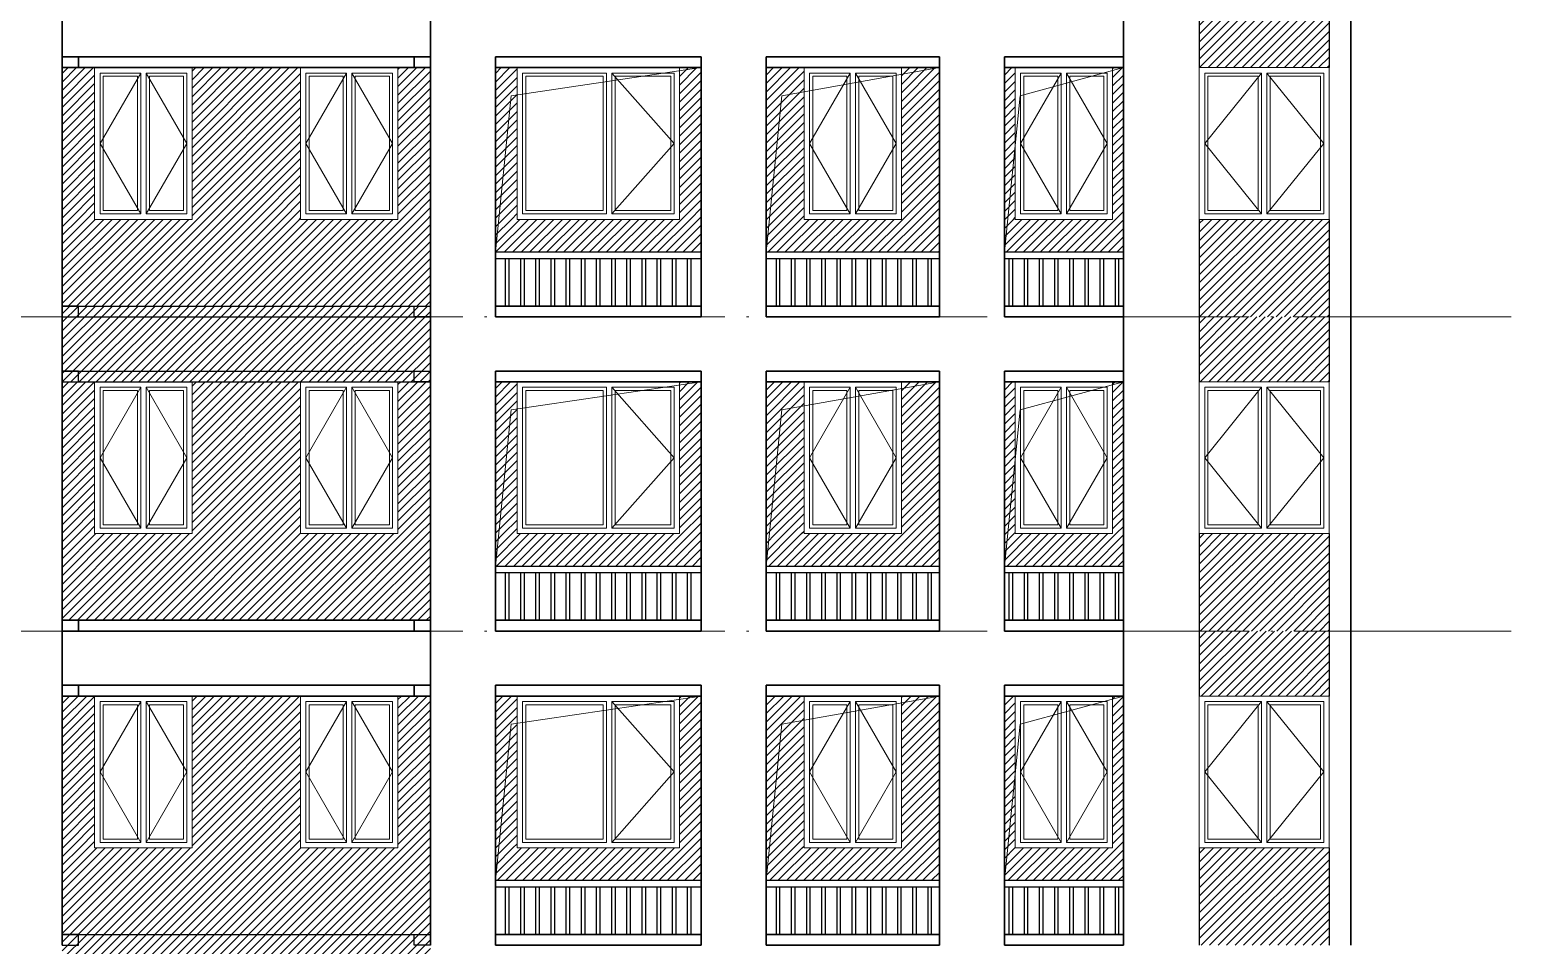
# Model space of a CAD drawing. Extents: x -518115 to 1124316, y -209821 to 1628073.
# Drawn here: x 850916 to 864634, y 46240 to 54690 of the extents above; entities that cross this region are included whole.
import ezdxf

# ---------------------------------------------------------------- set-up
doc = ezdxf.new("R2010")
doc.units = 0
doc.header["$LTSCALE"] = 1000
doc.header["$MEASUREMENT"] = 0
doc.linetypes.add('DOTE', pattern=[2.42, 2, -0.2, 0.02, -0.2])
doc.layers.add('3-剖面填充（细）', color=250, linetype='Continuous')
doc.layers.add('Stair-栏杆', color=142, linetype='Continuous')
for name, color, linetype, lineweight in [('DOTE', 19, 'DOTE', 9), ('WINDOW', 144, 'Continuous', 15), ('立面-中轮廓线', 213, 'Continuous', 35), ('立面-普通轮廓', 7, 'Continuous', 18), ('立面-洞口示意', 152, 'Continuous', 13), ('立面-窗开启线', 250, 'Continuous', 13)]:
    doc.layers.add(name, color=color, linetype=linetype, lineweight=lineweight)
pattern_1 = [(45, (0, 0), (-39.2886205, 39.2886205), [])]
pattern_2 = [(45, (6e-11, -2900), (-39.2886205, 39.2886205), [])]

# ---------------------------------------------------------------- blocks, each defined once
blk = doc.blocks.new('A$C318717E3')
at = {"layer": 'WINDOW'}
for points in [[(50, 1350), (425, 1350), (425, 50), (50, 50)], [(850, 1350), (475, 1350), (475, 50), (850, 50)]]:
    blk.add_lwpolyline(points, close=True, dxfattribs=at)
at = {"layer": 'WINDOW', "color": 250}
for points in [[(80, 1320), (395, 1320), (395, 80), (80, 80)], [(820, 1320), (505, 1320), (505, 80), (820, 80)]]:
    blk.add_lwpolyline(points, close=True, dxfattribs=at)
at = {"layer": '立面-普通轮廓'}
blk.add_lwpolyline([(0, 1400), (900, 1400), (900, 0), (0, 0)], close=True, dxfattribs=at)
at = {"layer": '立面-窗开启线', "color": 251, "ltscale": 0.5, "true_color": 0x636466}
for points in [[(425, 1350), (50, 700), (425, 50)], [(475, 1350), (850, 700), (475, 50)]]:
    blk.add_lwpolyline(points, dxfattribs=at)
blk = doc.blocks.new('A$C4731409C')
at = {"layer": 'WINDOW'}
for points in [[(-1450, 1350), (-675, 1350), (-675, 50), (-1450, 50)], [(-50, 1350), (-625, 1350), (-625, 50), (-50, 50)]]:
    blk.add_lwpolyline(points, close=True, dxfattribs=at)
at = {"layer": 'WINDOW', "color": 250}
for points in [[(-1420, 1320), (-705, 1320), (-705, 80), (-1420, 80)], [(-80, 1320), (-595, 1320), (-595, 80), (-80, 80)]]:
    blk.add_lwpolyline(points, close=True, dxfattribs=at)
at = {"layer": '立面-普通轮廓'}
blk.add_lwpolyline([(-1500, 1400), (0, 1400), (0, 0), (-1500, 0)], close=True, dxfattribs=at)
at = {"layer": '立面-窗开启线', "color": 251, "ltscale": 0.5, "true_color": 0x636466}
blk.add_lwpolyline([(-625, 1350), (-50, 700), (-625, 50)], dxfattribs=at)
blk = doc.blocks.new('A$C1B273453')
at = {"layer": 'WINDOW'}
for points in [[(50, 1350), (575, 1350), (575, 50), (50, 50)], [(1150, 1350), (625, 1350), (625, 50), (1150, 50)]]:
    blk.add_lwpolyline(points, close=True, dxfattribs=at)
at = {"layer": 'WINDOW', "color": 250}
for points in [[(80, 1320), (545, 1320), (545, 80), (80, 80)], [(1120, 1320), (655, 1320), (655, 80), (1120, 80)]]:
    blk.add_lwpolyline(points, close=True, dxfattribs=at)
at = {"layer": '立面-普通轮廓'}
blk.add_lwpolyline([(1200, 1400), (0, 1400), (0, 0), (1200, 0)], close=True, dxfattribs=at)
at = {"layer": '立面-窗开启线', "color": 251, "ltscale": 0.5, "true_color": 0x636466}
for points in [[(575, 1350), (50, 700), (575, 50)], [(625, 1350), (1150, 700), (625, 50)]]:
    blk.add_lwpolyline(points, dxfattribs=at)
blk = doc.blocks.new('HFHFHHTHFHF')
at = {"layer": 'Stair-栏杆'}
for p, q in [((540084, 32976), (541984, 32976)), ((542584, 32976), (544184, 32976)), ((544784, 32976), (545884, 32976)), ((540084, 32916), (541984, 32916)), ((542584, 32916), (544184, 32916)), ((544784, 32916), (545884, 32916))]:
    blk.add_line(p, q, dxfattribs=at)
for points in [[(540179, 32476), (540179, 32916)], [(540209, 32916), (540209, 32476)], [(540319, 32476), (540319, 32916)], [(540349, 32916), (540349, 32476)], [(540459, 32476), (540459, 32916)], [(540489, 32916), (540489, 32476)], [(540599, 32476), (540599, 32916)], [(540629, 32916), (540629, 32476)], [(540739, 32476), (540739, 32916)], [(540769, 32916), (540769, 32476)], [(540879, 32476), (540879, 32916)], [(540909, 32916), (540909, 32476)], [(541019, 32476), (541019, 32916)], [(541049, 32916), (541049, 32476)], [(541159, 32476), (541159, 32916)], [(541189, 32916), (541189, 32476)], [(541299, 32476), (541299, 32916)], [(541329, 32916), (541329, 32476)], [(541439, 32476), (541439, 32916)], [(541469, 32916), (541469, 32476)], [(541579, 32476), (541579, 32916)], [(541609, 32916), (541609, 32476)], [(541719, 32476), (541719, 32916)], [(541749, 32916), (541749, 32476)], [(541859, 32476), (541859, 32916)], [(541889, 32916), (541889, 32476)], [(542679, 32476), (542679, 32916)], [(542709, 32916), (542709, 32476)], [(542819, 32476), (542819, 32916)], [(542849, 32916), (542849, 32476)], [(542959, 32476), (542959, 32916)], [(542989, 32916), (542989, 32476)], [(543099, 32476), (543099, 32916)], [(543129, 32916), (543129, 32476)], [(543239, 32476), (543239, 32916)], [(543269, 32916), (543269, 32476)], [(543379, 32476), (543379, 32916)], [(543409, 32916), (543409, 32476)], [(543519, 32476), (543519, 32916)], [(543549, 32916), (543549, 32476)], [(543659, 32476), (543659, 32916)], [(543689, 32916), (543689, 32476)], [(543799, 32476), (543799, 32916)], [(543829, 32916), (543829, 32476)], [(543939, 32476), (543939, 32916)], [(543969, 32916), (543969, 32476)], [(544079, 32476), (544079, 32916)], [(544109, 32916), (544109, 32476)], [(544829, 32476), (544829, 32916)], [(544859, 32916), (544859, 32476)], [(544969, 32476), (544969, 32916)], [(544999, 32916), (544999, 32476)], [(545109, 32476), (545109, 32916)], [(545139, 32916), (545139, 32476)], [(545249, 32476), (545249, 32916)], [(545279, 32916), (545279, 32476)], [(545389, 32476), (545389, 32916)], [(545419, 32916), (545419, 32476)], [(545529, 32476), (545529, 32916)], [(545559, 32916), (545559, 32476)], [(545669, 32476), (545669, 32916)], [(545699, 32916), (545699, 32476)], [(545809, 32476), (545809, 32916)], [(545839, 32916), (545839, 32476)]]:
    blk.add_lwpolyline(points, dxfattribs=at)
at = {"layer": '立面-中轮廓线'}
for p, q in [((536084, 35276), (536084, 32376)), ((539484, 35276), (539484, 32376)), ((545884, 35276), (545884, 32376)), ((547984, 35276), (547984, 32376)), ((540084, 34776), (540084, 32376)), ((541984, 34776), (541984, 32376)), ((542584, 34776), (542584, 32376)), ((544184, 34776), (544184, 32376)), ((544784, 34776), (544784, 32376))]:
    blk.add_line(p, q, dxfattribs=at)
for points in [[(540084, 34776), (541984, 34776)], [(542584, 34776), (544184, 34776)], [(544784, 34776), (545884, 34776)], [(541984, 34676), (540084, 34676)], [(544184, 34676), (542584, 34676)], [(545884, 34676), (544784, 34676)], [(540084, 32476), (541984, 32476)], [(541984, 32376), (540084, 32376)], [(542584, 32476), (544184, 32476)], [(544184, 32376), (542584, 32376)], [(544784, 32476), (545884, 32476)], [(545884, 32376), (544784, 32376)]]:
    blk.add_lwpolyline(points, dxfattribs=at)
for name, p in [('A$C318717E3', (536384, 33276)), ('A$C318717E3', (538285, 33276)), ('A$C4731409C', (541784, 33276)), ('A$C318717E3', (542934, 33276)), ('A$C318717E3', (544884, 33276)), ('A$C1B273453', (546584, 33276))]:
    blk.add_blockref(name, p)
blk = doc.blocks.new('GDGDRTDGRDG')
at = {"layer": '3-剖面填充（细）'}
h = blk.add_hatch(dxfattribs=at)
h.set_pattern_fill('ANSI31', color=256, scale=35)
h.set_pattern_definition([(45, (798.42, -1477), (-39.2886205, 39.2886205), [])])
h.paths.add_polyline_path([(547785, 32376), (546585, 32376), (546584, 31776), (547784, 31776)])
h = blk.add_hatch(dxfattribs=at)
h.set_pattern_fill('ANSI31', color=256, scale=35)
h.set_pattern_definition(pattern_1)
h.paths.add_polyline_path([(536084, 30376), (536384, 30376), (536384, 31776), (536084, 31776)])
h = blk.add_hatch(dxfattribs=at)
h.set_pattern_fill('ANSI31', color=256, scale=35)
h.set_pattern_definition(pattern_1)
h.paths.add_polyline_path([(537284, 30376), (538285, 30376), (538285, 31776), (537284, 31776)])
h = blk.add_hatch(dxfattribs=at)
h.set_pattern_fill('ANSI31', color=256, scale=35)
h.set_pattern_definition(pattern_1)
h.paths.add_polyline_path([(539185, 30376), (539484, 30376), (539484, 31776), (539185, 31776)])
h = blk.add_hatch(dxfattribs=at)
h.set_pattern_fill('ANSI31', color=256, scale=35)
h.set_pattern_definition(pattern_2)
h.paths.add_polyline_path([(540084, 30376), (540284, 30376), (540284, 31776), (540084, 31776)])
h = blk.add_hatch(dxfattribs=at)
h.set_pattern_fill('ANSI31', color=256, scale=35)
h.set_pattern_definition(pattern_2)
h.paths.add_polyline_path([(541784, 30376), (541984, 30376), (541984, 31776), (541784, 31776)])
h = blk.add_hatch(dxfattribs=at)
h.set_pattern_fill('ANSI31', color=256, scale=35)
h.set_pattern_definition(pattern_2)
h.paths.add_polyline_path([(542584, 30376), (542934, 30376), (542934, 31776), (542584, 31776)])
h = blk.add_hatch(dxfattribs=at)
h.set_pattern_fill('ANSI31', color=256, scale=35)
h.set_pattern_definition(pattern_2)
h.paths.add_polyline_path([(543834, 30376), (544184, 30376), (544184, 31776), (543834, 31776)])
h = blk.add_hatch(dxfattribs=at)
h.set_pattern_fill('ANSI31', color=256, scale=35)
h.set_pattern_definition(pattern_2)
h.paths.add_polyline_path([(544784, 30376), (544884, 30376), (544884, 31776), (544784, 31776)])
h = blk.add_hatch(dxfattribs=at)
h.set_pattern_fill('ANSI31', color=256, scale=35)
h.set_pattern_definition(pattern_2)
h.paths.add_polyline_path([(545784, 30376), (545884, 30376), (545884, 31776), (545784, 31776)])
h = blk.add_hatch(dxfattribs=at)
h.set_pattern_fill('ANSI31', color=256, scale=35)
h.set_pattern_definition(pattern_1)
h.paths.add_polyline_path([(536084, 29576), (539484, 29576), (539484, 30376), (536084, 30376)])
h = blk.add_hatch(dxfattribs=at)
h.set_pattern_fill('ANSI31', color=256, scale=35)
h.set_pattern_definition(pattern_2)
h.paths.add_polyline_path([(540084, 30076), (541984, 30076), (541984, 30376), (540084, 30376)])
h = blk.add_hatch(dxfattribs=at)
h.set_pattern_fill('ANSI31', color=256, scale=35)
h.set_pattern_definition(pattern_2)
h.paths.add_polyline_path([(542584, 30076), (544184, 30076), (544184, 30376), (542584, 30376)])
h = blk.add_hatch(dxfattribs=at)
h.set_pattern_fill('ANSI31', color=256, scale=35)
h.set_pattern_definition(pattern_2)
h.paths.add_polyline_path([(544784, 30076), (545884, 30076), (545884, 30376), (544784, 30376)])
h = blk.add_hatch(dxfattribs=at)
h.set_pattern_fill('ANSI31', color=256, scale=35)
h.set_pattern_definition([(45, (798.42, -3777), (-39.2886205, 39.2886205), [])])
h.paths.add_polyline_path([(546584, 29476), (547784, 29476), (547785, 30376), (546585, 30376)])
for p, q in [((546584, 32376), (546584, 31776)), ((547784, 32376), (547784, 31776)), ((546584, 30376), (546584, 29476)), ((547784, 30376), (547784, 29476))]:
    blk.add_line(p, q, dxfattribs=at)

msp = doc.modelspace()

# ---------------------------------------------------------------- hatches: boundary and pattern name
at = {"layer": '3-剖面填充（细）'}
h = msp.add_hatch(dxfattribs=at)
h.set_pattern_fill('ANSI31', color=256, scale=35)
h.set_pattern_definition([(45, (315132.16, 21864.28), (-39.2886205, 39.2886205), [])])
h.paths.add_polyline_path([(851216.6, 51440.3), (854616.6, 51440.3), (854616.6, 52140.3), (851216.6, 52140.3)])
h = msp.add_hatch(dxfattribs=at)
h.set_pattern_fill('ANSI31', color=256, scale=35)
h.set_pattern_definition([(45, (315132.16, 16064.28), (-39.2886205, 39.2886205), [])])
h.paths.add_polyline_path([(851216.6, 45640.3), (854616.6, 45640.3), (854616.6, 46340.3), (851216.6, 46340.3)])

# ---------------------------------------------------------------- linework, layer by layer
at = {"color": 7}
for p, q in [((851216.6, 52140.3), (854616.6, 52140.3)), ((851216.6, 52040.3), (854616.6, 52040.3)), ((851216.6, 51540.3), (854616.6, 51540.3)), ((851216.6, 51440.3), (854616.6, 51440.3)), ((851216.6, 46340.3), (854616.6, 46340.3))]:
    msp.add_line(p, q, dxfattribs=at)
for points in [[(851216.6, 52040.3), (851366.6, 52040.3), (851366.6, 52140.3), (851216.6, 52140.3)], [(854616.6, 52040.3), (854466.6, 52040.3), (854466.6, 52140.3), (854616.6, 52140.3)], [(851216.6, 51440.3), (851366.6, 51440.3), (851366.6, 51540.3), (851216.6, 51540.3)], [(854616.6, 51440.3), (854466.6, 51440.3), (854466.6, 51540.3), (854616.6, 51540.3)], [(851216.6, 46240.3), (851366.6, 46240.3), (851366.6, 46340.3), (851216.6, 46340.3)], [(854616.6, 46240.3), (854466.6, 46240.3), (854466.6, 46340.3), (854616.6, 46340.3)]]:
    msp.add_lwpolyline(points, dxfattribs=at)
at = {"layer": 'DOTE', "linetype": 'DOTE'}
for p, q in [((879116.6, 52040.3), (826716.6, 52040.3)), ((879116.6, 49140.3), (826716.6, 49140.3))]:
    msp.add_line(p, q, dxfattribs=at)
at = {"layer": '立面-中轮廓线'}
for p, q in [((851216.6, 54440.3), (854616.6, 54440.3)), ((851216.6, 54340.3), (854616.6, 54340.3)), ((851216.6, 49240.3), (854616.6, 49240.3)), ((851216.6, 49140.3), (854616.6, 49140.3)), ((851216.6, 48640.3), (854616.6, 48640.3)), ((851216.6, 48540.3), (854616.6, 48540.3))]:
    msp.add_line(p, q, dxfattribs=at)
for points in [[(851216.4, 54340.3), (851366.4, 54340.3), (851366.4, 54440.3), (851216.4, 54440.3)], [(854616.6, 54340.3), (854466.6, 54340.3), (854466.6, 54440.3), (854616.6, 54440.3)], [(851216.4, 49140.3), (851366.4, 49140.3), (851366.4, 49240.3), (851216.4, 49240.3)], [(854616.6, 49140.3), (854466.6, 49140.3), (854466.6, 49240.3), (854616.6, 49240.3)], [(851216.4, 48540.3), (851366.4, 48540.3), (851366.4, 48640.3), (851216.4, 48640.3)], [(854616.6, 48540.3), (854466.6, 48540.3), (854466.6, 48640.3), (854616.6, 48640.3)]]:
    msp.add_lwpolyline(points, dxfattribs=at)
at = {"layer": '立面-洞口示意'}
for points in [[(855216.6, 52640.3), (855361.4, 54081.2), (857116.6, 54340.3)], [(857716.6, 52640.3), (857861.4, 54081.2), (859316.6, 54340.3)], [(859916.6, 52640.3), (860061.4, 54081.2), (861016.6, 54340.3)], [(855216.6, 49740.3), (855361.4, 51181.2), (857116.6, 51440.3)], [(857716.6, 49740.3), (857861.4, 51181.2), (859316.6, 51440.3)], [(859916.6, 49740.3), (860061.4, 51181.2), (861016.6, 51440.3)], [(855216.6, 46840.3), (855361.4, 48281.2), (857116.6, 48540.3)], [(857716.6, 46840.3), (857861.4, 48281.2), (859316.6, 48540.3)], [(859916.6, 46840.3), (860061.4, 48281.2), (861016.6, 48540.3)]]:
    msp.add_lwpolyline(points, dxfattribs=at)

# ---------------------------------------------------------------- block references
for name, p in [('HFHFHHTHFHF', (315132.2, 19664.3)), ('GDGDRTDGRDG', (315132.2, 22564.3)), ('HFHFHHTHFHF', (315132.2, 16764.3)), ('GDGDRTDGRDG', (315132.2, 19664.3)), ('HFHFHHTHFHF', (315132.2, 13864.3)), ('GDGDRTDGRDG', (315132.2, 16764.3))]:
    msp.add_blockref(name, p)

doc.saveas('drawing.dxf')
